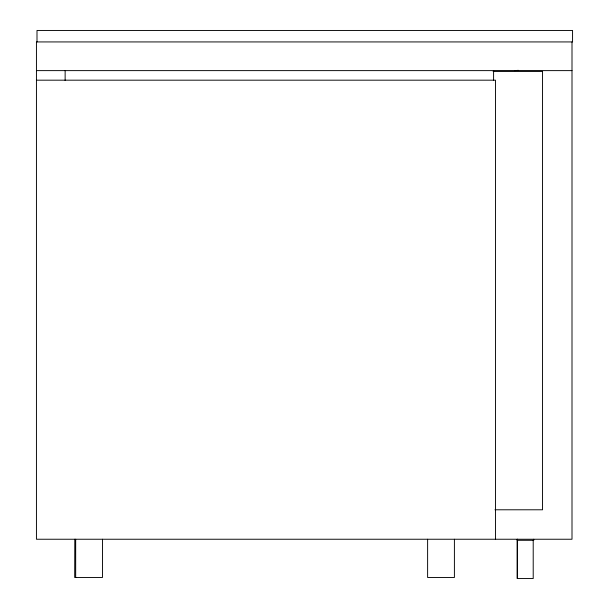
<?xml version="1.0" encoding="UTF-8"?>
<svg xmlns="http://www.w3.org/2000/svg" width="609" height="609" viewBox="0 0 609 609"><rect width="100%" height="100%" fill="white"/><g stroke="black" fill="none" stroke-linecap="round" stroke-linejoin="round"><path stroke-width="0.91" d="M514.628 70.621L518.388 70.324M36.441 70.621L572.003 70.621M493.077 71.382L542.55 71.382L542.55 509.786L494.98 509.786M36.441 80.182L495.498 80.182L495.498 539.239M517.224 540.297L533.75 540.297L533.75 539.239M572.003 41.93L572.003 539.239L36.441 539.239L36.441 41.93L572.559 41.93L572.559 30.45L36.997 30.45L36.997 41.93M533.21 540.297L533.21 578.55L517.224 578.55L517.224 539.239M517.33 539.239L517.33 578.55M493.587 70.621L493.587 80.517M454.405 539.239L454.405 577.492L427.617 577.492L427.617 539.239M102.464 539.239L102.464 577.492L74.694 577.492L74.8 539.239M75.676 539.239L75.676 577.492M65.133 70.621L65.133 80.517"/></g></svg>
